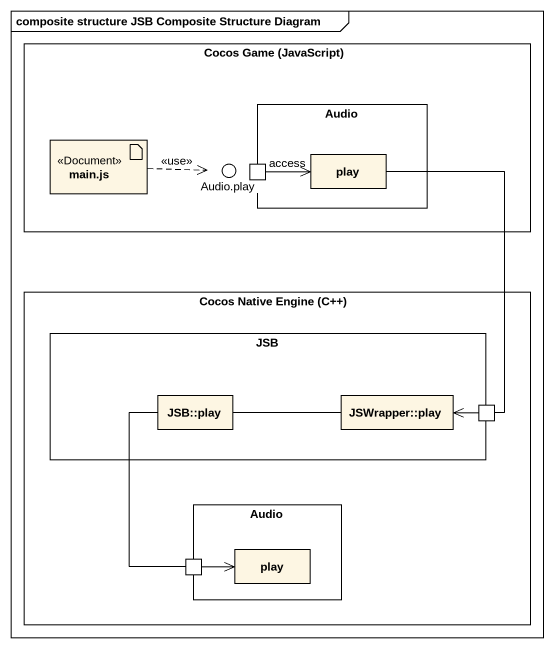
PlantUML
@startuml
mainframe composite structure JSB Composite Structure Diagram
rectangle "Cocos Game (JavaScript)" as Cocos_Game_JavaScript {
  rectangle Audio {
    port " " as port1
    rectangle play
  }
  artifact "main.js" as main_js <<Document>>
}
() "Audio.play" as Audio_play
rectangle "Cocos Native Engine (C++)" as Cocos_Native_Engine_C {
  rectangle JSB {
    rectangle "JSB::play" as JSB_play
    rectangle "JSWrapper::play" as JSWrapper_play
    port " " as port2
  }
  rectangle "Audio" as Audio_2 {
    port " " as port3
    rectangle "play" as play_2
  }
}
Cocos_Game_JavaScript -- Audio_play
main_js .right.> Audio_play : <<use>>
port1 -right-> play : access
play -- port2
JSB_play -- port3
JSWrapper_play -left- JSB_play
port2 -left-> JSWrapper_play
port3 -right-> play_2
@enduml
